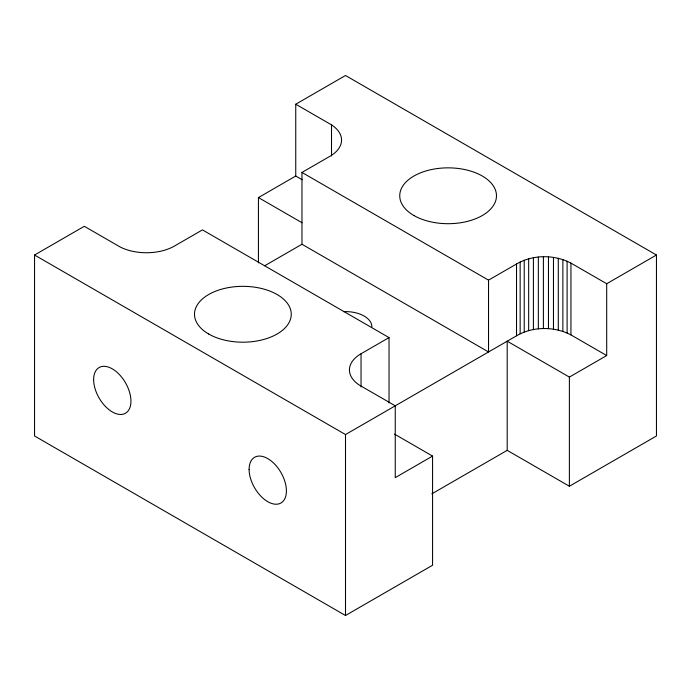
<?xml version="1.0" encoding="UTF-8"?>
<svg xmlns="http://www.w3.org/2000/svg" width="691" height="691" viewBox="0 0 691 691"><rect width="100%" height="100%" fill="white"/><g stroke="black" fill="none" stroke-linecap="round" stroke-linejoin="round"><path stroke-width="1.04" d="M394.509 434.112L432.566 456.086L432.566 565.238L345.5 615.508L34.55 435.978L34.55 255.022L84.302 226.294L120.061 246.937A39.646 22.889 0 0 0 174.477 246.039L202.463 229.887L389.033 337.597L389.033 402.983M258.434 262.848L258.434 197.574L295.748 176.024L295.748 104.22L345.5 75.492L656.45 255.022L656.45 435.978L569.384 486.248L507.194 450.342L431.806 493.866M301.967 172.439L488.537 280.149L488.537 351.961L301.967 244.251L301.967 172.439L329.952 156.278A39.646 22.889 0 0 0 331.507 124.864L295.748 104.22M264.765 265.724L301.967 244.251M432.566 456.086L395.252 477.628L395.252 405.816L359.493 385.172A39.646 22.889 0 0 1 361.048 353.757L389.033 337.597M488.537 280.149L516.523 263.997C532.83 254.487 554.277 254.392 570.939 263.098L606.698 283.742L656.45 255.022M34.55 255.022L345.5 434.544L516.523 335.809C532.83 326.299 554.277 326.204 570.939 334.91L606.698 355.554L606.698 283.742M507.194 450.342L507.194 341.19L569.384 377.096L606.698 355.554M295.748 176.024L302.166 179.729M258.434 197.574L302.062 222.761M570.939 263.098L570.939 334.91M569.384 377.096L569.384 486.248M567.112 261.172L567.112 332.984M562.871 259.557L562.871 331.369M558.293 258.296L558.293 330.108M553.465 257.397L553.465 329.21M548.464 256.888L548.464 328.7M543.394 256.776L543.394 328.588M538.341 257.052L538.341 328.864M533.409 257.734L533.409 329.538M528.667 258.78L528.667 330.592M524.227 260.196L524.227 332.008M520.15 261.941L520.15 333.753M516.523 263.997L516.523 335.809M361.048 353.757L361.048 386.986M345.5 434.544L345.5 615.508M331.507 124.864L331.507 155.941M343.539 311.641A26.388 15.237 0 0 1 371.888 326.826M93.631 379.609A26.388 15.237 60 0 0 121.616 414.427A26.388 15.237 60 0 0 121.616 377.113A26.388 15.237 60 0 0 93.631 379.609M249.105 469.37A26.388 15.237 60 0 0 277.091 504.188A26.388 15.237 60 0 0 277.091 466.874A26.388 15.237 60 0 0 249.105 469.37M413.909 215.523A48.37 27.925 0 0 0 494.834 202.999A48.37 27.925 0 0 0 435.598 168.803A48.37 27.925 0 0 0 413.909 215.523M208.682 334.012A48.37 27.925 0 0 0 289.607 321.488A48.37 27.925 0 0 0 230.371 287.283A48.37 27.925 0 0 0 208.682 334.012"/></g></svg>
